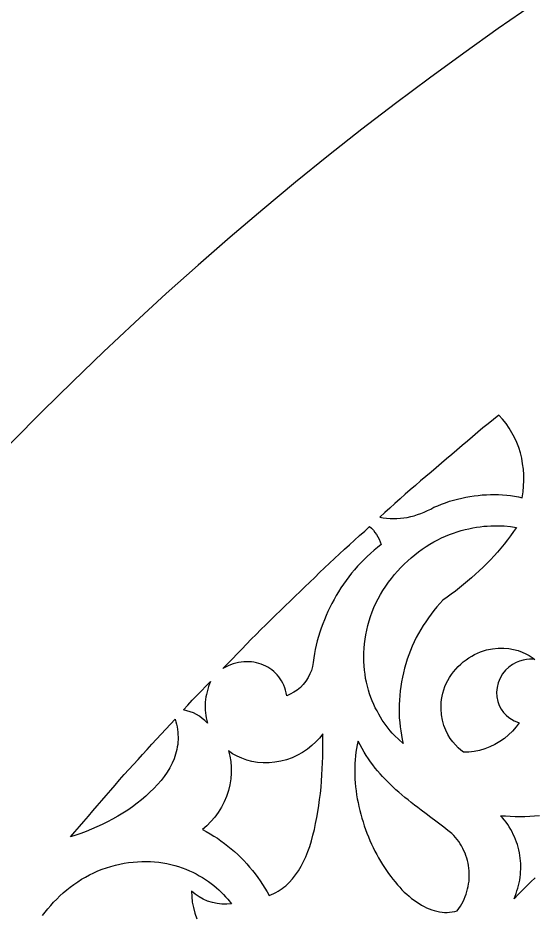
# Model space of a CAD drawing. Extents: x -1903 to -234, y -575 to 545.
# Drawn here: x -1742.8 to -1659, y 299.6 to 445.1 of the extents above; entities that cross this region are included whole.
import ezdxf

# ---------------------------------------------------------------- set-up
doc = ezdxf.new("R2010")
doc.units = 0
doc.layers.add('LAYER_1', color=18, linetype='CONTINUOUS')

msp = doc.modelspace()

# ---------------------------------------------------------------- linework, layer by layer
at = {"layer": 'LAYER_1'}
msp.add_lwpolyline([(-1342.91, 545.22, 0.414214), (-1902.91, -14.78, 0.414214), (-1342.91, -574.78, 0.414214), (-782.91, -14.78, 0.414214)], format="xyb", close=True, dxfattribs=at)
for points in [[(-1684.14, 364.04), (-1683.59, 363.95), (-1683.04, 363.87), (-1682.49, 363.83), (-1681.93, 363.82), (-1681.37, 363.83), (-1680.81, 363.87), (-1680.25, 363.93), (-1679.69, 364.02), (-1679.14, 364.14), (-1678.59, 364.29), (-1678.04, 364.46), (-1677.5, 364.66), (-1676.96, 364.87), (-1676.42, 365.11), (-1675.89, 365.37), (-1675.37, 365.66), (-1674.74, 365.91), (-1674.12, 366.17), (-1673.47, 366.39), (-1672.83, 366.62), (-1672.18, 366.8), (-1671.52, 366.99), (-1670.86, 367.14), (-1670.2, 367.29), (-1669.53, 367.4), (-1668.86, 367.51), (-1668.2, 367.59), (-1667.53, 367.66), (-1666.86, 367.69), (-1666.2, 367.73), (-1665.54, 367.72), (-1664.88, 367.71), (-1664.23, 367.67), (-1663.57, 367.62), (-1662.94, 367.54), (-1662.3, 367.46), (-1661.67, 367.34), (-1661.05, 367.21), (-1660.91, 368.16), (-1660.83, 369.1), (-1660.79, 370.02), (-1660.8, 370.93), (-1660.86, 371.84), (-1660.98, 372.73), (-1661.14, 373.61), (-1661.35, 374.48), (-1661.62, 375.33), (-1661.93, 376.16), (-1662.29, 376.96), (-1662.71, 377.75), (-1663.16, 378.51), (-1663.67, 379.24), (-1664.23, 379.94), (-1664.83, 380.6), (-1665.69, 379.91), (-1666.55, 379.22), (-1667.42, 378.53), (-1668.27, 377.83), (-1669.11, 377.11), (-1669.95, 376.39), (-1670.79, 375.67), (-1671.64, 374.95), (-1672.48, 374.23), (-1673.32, 373.51), (-1674.16, 372.79), (-1675, 372.08), (-1675.84, 371.36), (-1676.68, 370.64), (-1677.52, 369.92), (-1678.37, 369.2), (-1679.21, 368.48), (-1680.05, 367.76), (-1680.87, 367.02), (-1681.69, 366.28), (-1682.5, 365.53), (-1683.32, 364.79)], [(-1699.24, 335.07), (-1699.32, 335.52), (-1699.43, 335.94), (-1699.56, 336.35), (-1699.71, 336.75), (-1699.89, 337.12), (-1700.08, 337.48), (-1700.3, 337.83), (-1700.53, 338.15), (-1700.79, 338.46), (-1701.06, 338.74), (-1701.35, 339.01), (-1701.65, 339.26), (-1701.97, 339.49), (-1702.31, 339.7), (-1702.65, 339.88), (-1703.01, 340.05), (-1703.38, 340.19), (-1703.76, 340.31), (-1704.15, 340.41), (-1704.55, 340.49), (-1704.95, 340.54), (-1705.36, 340.57), (-1705.78, 340.57), (-1706.19, 340.55), (-1706.62, 340.51), (-1707.04, 340.44), (-1707.47, 340.34), (-1707.9, 340.22), (-1708.33, 340.07), (-1708.75, 339.89), (-1709.17, 339.69), (-1709.59, 339.46), (-1708.82, 340.26), (-1708.05, 341.05), (-1707.28, 341.84), (-1706.51, 342.64), (-1705.75, 343.43), (-1704.98, 344.23), (-1704.21, 345.02), (-1703.44, 345.81), (-1702.64, 346.58), (-1701.85, 347.35), (-1701.05, 348.12), (-1700.26, 348.89), (-1699.47, 349.66), (-1698.67, 350.43), (-1697.88, 351.2), (-1697.08, 351.97), (-1696.29, 352.74), (-1695.5, 353.51), (-1694.7, 354.28), (-1693.91, 355.05), (-1693.11, 355.82), (-1692.32, 356.59), (-1691.51, 357.34), (-1690.69, 358.08), (-1689.88, 358.83), (-1689.06, 359.57), (-1688.24, 360.32), (-1687.42, 361.06), (-1686.6, 361.8), (-1685.79, 362.55), (-1685.48, 362.24), (-1685.19, 361.92), (-1684.93, 361.57), (-1684.68, 361.21), (-1684.45, 360.84), (-1684.25, 360.45), (-1684.07, 360.04), (-1683.91, 359.63), (-1684.5, 359.15), (-1685.07, 358.67), (-1685.63, 358.17), (-1686.18, 357.66), (-1686.71, 357.14), (-1687.23, 356.61), (-1687.74, 356.07), (-1688.23, 355.51), (-1688.71, 354.95), (-1689.18, 354.38), (-1689.62, 353.79), (-1690.04, 353.18), (-1690.45, 352.57), (-1690.84, 351.95), (-1691.21, 351.32), (-1691.57, 350.68), (-1691.92, 350.04), (-1692.25, 349.38), (-1692.56, 348.73), (-1692.85, 348.06), (-1693.13, 347.4), (-1693.4, 346.72), (-1693.64, 346.04), (-1693.87, 345.36), (-1694.08, 344.67), (-1694.28, 343.98), (-1694.45, 343.29), (-1694.61, 342.59), (-1694.75, 341.89), (-1694.87, 341.19), (-1694.97, 340.48), (-1695.06, 339.78), (-1695.23, 339.18), (-1695.47, 338.59), (-1695.78, 338.01), (-1696.14, 337.44), (-1696.56, 336.91), (-1697.03, 336.42), (-1697.55, 335.99), (-1698.1, 335.62), (-1698.66, 335.31)], [(-1680.38, 327.29), (-1681.08, 327.93), (-1681.78, 328.63), (-1682.12, 329.01), (-1682.46, 329.39), (-1682.79, 329.81), (-1683.11, 330.22), (-1683.43, 330.67), (-1683.74, 331.12), (-1684.04, 331.6), (-1684.33, 332.08), (-1684.6, 332.59), (-1684.88, 333.11), (-1685.12, 333.66), (-1685.37, 334.21), (-1685.59, 334.79), (-1685.8, 335.37), (-1685.98, 335.98), (-1686.16, 336.6), (-1686.3, 337.24), (-1686.45, 337.88), (-1686.54, 338.55), (-1686.64, 339.22), (-1686.69, 339.91), (-1686.74, 340.61), (-1686.74, 341.32), (-1686.74, 342.04), (-1686.69, 342.76), (-1686.64, 343.49), (-1686.53, 344.23), (-1686.43, 344.97), (-1686.26, 345.71), (-1686.1, 346.46), (-1685.88, 347.2), (-1685.66, 347.94), (-1685.39, 348.67), (-1685.11, 349.4), (-1684.77, 350.11), (-1684.43, 350.81), (-1684.03, 351.49), (-1683.64, 352.17), (-1683.19, 352.82), (-1682.75, 353.47), (-1682.26, 354.09), (-1681.78, 354.72), (-1681.25, 355.3), (-1680.73, 355.88), (-1680.18, 356.42), (-1679.62, 356.96), (-1679.04, 357.46), (-1678.45, 357.96), (-1677.85, 358.41), (-1677.25, 358.86), (-1676.63, 359.27), (-1676.02, 359.67), (-1675.39, 360.02), (-1674.76, 360.38), (-1674.13, 360.68), (-1673.49, 360.98), (-1672.85, 361.22), (-1672.21, 361.47), (-1671.58, 361.67), (-1670.94, 361.86), (-1670.32, 362.02), (-1669.69, 362.18), (-1669.08, 362.29), (-1668.47, 362.41), (-1667.88, 362.48), (-1667.29, 362.56), (-1666.71, 362.6), (-1666.14, 362.64), (-1665.58, 362.65), (-1665.03, 362.66), (-1664.49, 362.64), (-1663.96, 362.62), (-1662.94, 362.53), (-1661.97, 362.39), (-1662.45, 361.71), (-1662.93, 361.02), (-1663.45, 360.35), (-1663.96, 359.69), (-1664.51, 359.04), (-1665.05, 358.39), (-1665.62, 357.77), (-1666.2, 357.14), (-1666.8, 356.54), (-1667.39, 355.94), (-1668.02, 355.36), (-1668.64, 354.79), (-1669.28, 354.22), (-1669.91, 353.65), (-1670.56, 353.11), (-1671.21, 352.57), (-1671.88, 352.06), (-1672.55, 351.55), (-1673.24, 351.07), (-1673.93, 350.59), (-1674.42, 350.03), (-1674.9, 349.48), (-1675.36, 348.89), (-1675.82, 348.31), (-1676.26, 347.7), (-1676.69, 347.08), (-1677.09, 346.45), (-1677.49, 345.81), (-1677.86, 345.15), (-1678.23, 344.49), (-1678.56, 343.81), (-1678.89, 343.13), (-1679.17, 342.42), (-1679.45, 341.71), (-1679.69, 340.98), (-1679.93, 340.26), (-1680.12, 339.53), (-1680.32, 338.79), (-1680.47, 338.05), (-1680.62, 337.32), (-1680.73, 336.58), (-1680.84, 335.84), (-1680.91, 335.1), (-1680.97, 334.36), (-1681, 333.63), (-1681.02, 332.9), (-1681, 332.18), (-1680.98, 331.45), (-1680.92, 330.74), (-1680.86, 330.03), (-1680.76, 329.34), (-1680.65, 328.64), (-1680.52, 327.96)], [(-1670.56, 325.9), (-1671, 326.24), (-1671.44, 326.63), (-1671.88, 327.07), (-1672.31, 327.57), (-1672.72, 328.14), (-1673.1, 328.77), (-1673.45, 329.47), (-1673.75, 330.24), (-1673.99, 331.08), (-1674.15, 331.98), (-1674.22, 332.94), (-1674.19, 333.94), (-1674.12, 334.46), (-1674.04, 334.97), (-1673.91, 335.5), (-1673.78, 336.02), (-1673.58, 336.54), (-1673.39, 337.05), (-1673.12, 337.55), (-1672.85, 338.04), (-1672.53, 338.5), (-1672.2, 338.96), (-1671.83, 339.39), (-1671.45, 339.81), (-1671.03, 340.19), (-1670.61, 340.57), (-1670.16, 340.89), (-1669.71, 341.22), (-1669.24, 341.49), (-1668.77, 341.76), (-1668.28, 341.97), (-1667.8, 342.18), (-1666.83, 342.49), (-1665.87, 342.69), (-1664.95, 342.79), (-1664.06, 342.79), (-1663.23, 342.72), (-1662.45, 342.58), (-1661.73, 342.39), (-1661.07, 342.15), (-1660.47, 341.88), (-1659.92, 341.58), (-1659.42, 341.27), (-1658.98, 340.94), (-1659.41, 340.98), (-1659.88, 340.99), (-1660.38, 340.95), (-1660.92, 340.86), (-1661.48, 340.69), (-1662.06, 340.45), (-1662.65, 340.12), (-1663.22, 339.7), (-1663.75, 339.19), (-1664.23, 338.59), (-1664.64, 337.92), (-1664.94, 337.18), (-1665.13, 336.41), (-1665.21, 335.64), (-1665.17, 334.87), (-1665.02, 334.15), (-1664.78, 333.48), (-1664.46, 332.88), (-1664.09, 332.35), (-1663.68, 331.91), (-1663.25, 331.54), (-1662.81, 331.24), (-1662.37, 331), (-1661.94, 330.81), (-1661.53, 330.68), (-1662.04, 329.99), (-1662.62, 329.33), (-1663.26, 328.71), (-1663.95, 328.14), (-1664.7, 327.63), (-1665.48, 327.16), (-1666.29, 326.76), (-1667.13, 326.44), (-1667.98, 326.19), (-1668.85, 326.02), (-1669.71, 325.92)], [(-1712.11, 330.62), (-1712.51, 331.02), (-1712.94, 331.39), (-1713.39, 331.72), (-1713.87, 332.01), (-1714.37, 332.26), (-1714.9, 332.47), (-1715.44, 332.63), (-1716, 332.76), (-1715.28, 333.54), (-1714.57, 334.33), (-1713.83, 335.1), (-1713.08, 335.86), (-1712.34, 336.63), (-1711.6, 337.39), (-1711.77, 336.97), (-1711.92, 336.56), (-1712.05, 336.13), (-1712.16, 335.71), (-1712.26, 335.28), (-1712.34, 334.86), (-1712.4, 334.43), (-1712.44, 334), (-1712.47, 333.57), (-1712.47, 333.15), (-1712.46, 332.72), (-1712.43, 332.3), (-1712.38, 331.87), (-1712.31, 331.45), (-1712.22, 331.03)], [(-1734.31, 312.14), (-1733.58, 312.99), (-1732.85, 313.83), (-1732.13, 314.67), (-1731.4, 315.51), (-1730.68, 316.36), (-1729.95, 317.2), (-1729.23, 318.04), (-1728.5, 318.89), (-1727.78, 319.73), (-1727.05, 320.57), (-1726.33, 321.41), (-1725.6, 322.26), (-1724.86, 323.08), (-1724.1, 323.9), (-1723.35, 324.72), (-1722.6, 325.54), (-1721.85, 326.36), (-1721.1, 327.18), (-1720.35, 328), (-1719.6, 328.82), (-1718.85, 329.64), (-1718.09, 330.46), (-1717.34, 331.28), (-1717.21, 330.85), (-1717.11, 330.43), (-1717.02, 330), (-1716.95, 329.59), (-1716.9, 329.17), (-1716.87, 328.76), (-1716.86, 328.35), (-1716.86, 327.94), (-1716.88, 327.54), (-1716.92, 327.14), (-1716.98, 326.75), (-1717.05, 326.36), (-1717.14, 325.97), (-1717.25, 325.59), (-1717.37, 325.21), (-1717.51, 324.83), (-1717.82, 324.09), (-1718.19, 323.37), (-1718.62, 322.66), (-1719.09, 321.97), (-1719.61, 321.3), (-1720.18, 320.64), (-1720.78, 320.01), (-1721.43, 319.39), (-1722.1, 318.78), (-1722.79, 318.18), (-1723.51, 317.6), (-1724.26, 317.04), (-1725.03, 316.51), (-1725.83, 315.99), (-1726.64, 315.5), (-1727.47, 315.03), (-1728.31, 314.58), (-1729.16, 314.15), (-1730.02, 313.76), (-1730.88, 313.38), (-1731.74, 313.03), (-1732.6, 312.71), (-1733.46, 312.41)], [(-1702.07, 302.65), (-1701.7, 302.79), (-1701.34, 302.95), (-1700.99, 303.13), (-1700.65, 303.32), (-1700.32, 303.53), (-1700, 303.75), (-1699.69, 303.98), (-1699.4, 304.23), (-1699.11, 304.49), (-1698.83, 304.76), (-1698.29, 305.35), (-1697.8, 305.98), (-1697.34, 306.65), (-1696.91, 307.37), (-1696.52, 308.13), (-1696.15, 308.92), (-1695.82, 309.75), (-1695.51, 310.61), (-1695.24, 311.49), (-1694.99, 312.41), (-1694.76, 313.34), (-1694.56, 314.3), (-1694.38, 315.27), (-1694.2, 316.24), (-1694.04, 317.22), (-1693.9, 318.21), (-1693.78, 319.2), (-1693.68, 320.2), (-1693.6, 321.2), (-1693.54, 322.2), (-1693.47, 323.19), (-1693.44, 324.17), (-1693.4, 325.15), (-1693.39, 326.1), (-1693.38, 327.05), (-1693.39, 327.95), (-1693.39, 328.86), (-1693.92, 328.2), (-1694.51, 327.56), (-1695.17, 326.96), (-1695.89, 326.39), (-1696.66, 325.87), (-1697.49, 325.4), (-1698.36, 325), (-1699.27, 324.68), (-1700.2, 324.43), (-1701.16, 324.26), (-1702.11, 324.17), (-1703.06, 324.17), (-1703.99, 324.25), (-1704.88, 324.39), (-1705.73, 324.61), (-1706.54, 324.9), (-1707.3, 325.25), (-1708.01, 325.65), (-1708.66, 326.1), (-1708.45, 325.25), (-1708.31, 324.36), (-1708.24, 323.45), (-1708.24, 322.51), (-1708.32, 321.56), (-1708.47, 320.61), (-1708.7, 319.66), (-1709.01, 318.73), (-1709.39, 317.82), (-1709.84, 316.95), (-1710.36, 316.12), (-1710.92, 315.34), (-1711.54, 314.62), (-1712.2, 313.95), (-1712.88, 313.35), (-1712.28, 313.01), (-1711.67, 312.67), (-1711.08, 312.29), (-1710.48, 311.92), (-1709.91, 311.51), (-1709.34, 311.1), (-1708.79, 310.66), (-1708.24, 310.22), (-1707.72, 309.75), (-1707.19, 309.28), (-1706.69, 308.78), (-1706.19, 308.29), (-1705.72, 307.76), (-1705.25, 307.24), (-1704.8, 306.69), (-1704.36, 306.15), (-1703.95, 305.58), (-1703.53, 305.02), (-1703.15, 304.43), (-1702.77, 303.85), (-1702.42, 303.25)], [(-1671.6, 300.16), (-1671.33, 300.53), (-1671.08, 300.9), (-1670.85, 301.28), (-1670.64, 301.67), (-1670.46, 302.06), (-1670.29, 302.46), (-1670.14, 302.87), (-1670.01, 303.28), (-1669.9, 303.69), (-1669.81, 304.11), (-1669.74, 304.53), (-1669.68, 304.95), (-1669.65, 305.37), (-1669.64, 305.8), (-1669.64, 306.22), (-1669.66, 306.64), (-1669.7, 307.06), (-1669.76, 307.48), (-1669.84, 307.9), (-1669.94, 308.31), (-1670.05, 308.72), (-1670.18, 309.12), (-1670.33, 309.52), (-1670.5, 309.91), (-1670.68, 310.29), (-1670.89, 310.67), (-1671.11, 311.03), (-1671.35, 311.39), (-1671.6, 311.74), (-1671.87, 312.07), (-1672.16, 312.4), (-1672.47, 312.71), (-1673.12, 313.2), (-1673.77, 313.7), (-1674.42, 314.19), (-1675.06, 314.68), (-1675.85, 315.28), (-1676.64, 315.88), (-1677.42, 316.47), (-1677.97, 316.9), (-1678.52, 317.32), (-1679.05, 317.74), (-1679.57, 318.15), (-1680.07, 318.56), (-1680.57, 318.97), (-1681.04, 319.39), (-1681.52, 319.8), (-1681.97, 320.22), (-1682.42, 320.64), (-1682.85, 321.07), (-1683.29, 321.5), (-1683.7, 321.95), (-1684.11, 322.39), (-1684.5, 322.86), (-1684.89, 323.33), (-1685.26, 323.82), (-1685.64, 324.31), (-1686, 324.83), (-1686.35, 325.36), (-1686.69, 325.91), (-1687.03, 326.48), (-1687.35, 327.07), (-1687.67, 327.69), (-1687.81, 327.1), (-1687.92, 326.5), (-1688.01, 325.9), (-1688.09, 325.29), (-1688.15, 324.67), (-1688.19, 324.05), (-1688.21, 323.43), (-1688.22, 322.8), (-1688.21, 322.17), (-1688.18, 321.53), (-1688.13, 320.9), (-1688.08, 320.26), (-1687.99, 319.62), (-1687.91, 318.99), (-1687.8, 318.35), (-1687.68, 317.71), (-1687.54, 317.08), (-1687.4, 316.45), (-1687.23, 315.82), (-1687.06, 315.2), (-1686.87, 314.58), (-1686.67, 313.96), (-1686.45, 313.36), (-1686.24, 312.75), (-1685.99, 312.16), (-1685.75, 311.56), (-1685.49, 310.98), (-1685.22, 310.41), (-1684.94, 309.85), (-1684.65, 309.29), (-1684.35, 308.75), (-1684.05, 308.21), (-1683.73, 307.69), (-1683.4, 307.18), (-1683.07, 306.68), (-1682.73, 306.19), (-1682.38, 305.73), (-1682.03, 305.26), (-1681.66, 304.83), (-1681.3, 304.39), (-1680.92, 303.99), (-1680.55, 303.58), (-1680.17, 303.2), (-1679.78, 302.84), (-1679.38, 302.5), (-1678.99, 302.17), (-1678.59, 301.87), (-1678.19, 301.58), (-1677.78, 301.32), (-1677.37, 301.07), (-1676.96, 300.85), (-1676.55, 300.65), (-1676.14, 300.47), (-1675.72, 300.31), (-1675.31, 300.18), (-1674.89, 300.07), (-1674.48, 299.99), (-1674.06, 299.93), (-1673.65, 299.9), (-1673.23, 299.9), (-1672.82, 299.92), (-1672.41, 299.97), (-1672, 300.05)]]:
    msp.add_lwpolyline(points, close=True, dxfattribs=at)
for points in [[(-1658.95, 305.51), (-1659.65, 304.84), (-1660.34, 304.16), (-1661.03, 303.49), (-1661.71, 302.8), (-1662.38, 302.11), (-1662.2, 302.53), (-1662.04, 302.96), (-1661.9, 303.4), (-1661.77, 303.84), (-1661.65, 304.28), (-1661.55, 304.71), (-1661.46, 305.15), (-1661.39, 305.59), (-1661.34, 306.04), (-1661.31, 306.48), (-1661.29, 306.93), (-1661.28, 307.37), (-1661.29, 307.82), (-1661.32, 308.26), (-1661.37, 308.7), (-1661.43, 309.15), (-1661.51, 309.58), (-1661.6, 310.02), (-1661.71, 310.46), (-1661.84, 310.89), (-1661.98, 311.31), (-1662.13, 311.73), (-1662.31, 312.15), (-1662.5, 312.56), (-1662.7, 312.97), (-1662.92, 313.37), (-1663.15, 313.76), (-1663.41, 314.14), (-1663.67, 314.52), (-1663.95, 314.88), (-1664.25, 315.24), (-1664.56, 315.59), (-1663.78, 315.54), (-1663, 315.49), (-1662.21, 315.47), (-1661.42, 315.45), (-1660.63, 315.47), (-1659.84, 315.49), (-1659.05, 315.55), (-1658.26, 315.61)], [(-1738.84, 299.37), (-1738.41, 299.92), (-1737.98, 300.47), (-1737.51, 301), (-1737.04, 301.54), (-1736.53, 302.05), (-1736.02, 302.56), (-1735.47, 303.05), (-1734.92, 303.53), (-1734.33, 303.98), (-1733.74, 304.44), (-1733.12, 304.85), (-1732.51, 305.26), (-1731.86, 305.63), (-1731.22, 306), (-1730.54, 306.32), (-1729.85, 306.63), (-1729.15, 306.89), (-1728.45, 307.15), (-1727.74, 307.36), (-1727.03, 307.56), (-1726.31, 307.72), (-1725.59, 307.87), (-1724.87, 307.97), (-1724.16, 308.07), (-1723.45, 308.12), (-1722.74, 308.16), (-1722.04, 308.15), (-1721.34, 308.15), (-1720.66, 308.09), (-1719.98, 308.03), (-1719.32, 307.92), (-1718.66, 307.81), (-1718.02, 307.66), (-1717.38, 307.51), (-1716.78, 307.32), (-1716.17, 307.12), (-1715.59, 306.89), (-1715.01, 306.66), (-1714.47, 306.4), (-1713.92, 306.13), (-1713.41, 305.84), (-1712.9, 305.55), (-1712.42, 305.23), (-1711.95, 304.91), (-1711.5, 304.58), (-1711.06, 304.24), (-1710.65, 303.89), (-1710.24, 303.53), (-1709.87, 303.17), (-1709.49, 302.8), (-1709.15, 302.43), (-1708.8, 302.05), (-1708.18, 301.29), (-1708.95, 301.23), (-1709.74, 301.24), (-1710.53, 301.33), (-1711.3, 301.49), (-1712.06, 301.73), (-1712.78, 302.05), (-1713.46, 302.43), (-1714.09, 302.87), (-1714.67, 303.36), (-1714.65, 302.47), (-1714.55, 301.57), (-1714.38, 300.66), (-1714.13, 299.75), (-1713.79, 298.87)]]:
    msp.add_lwpolyline(points, dxfattribs=at)

doc.saveas('drawing.dxf')
